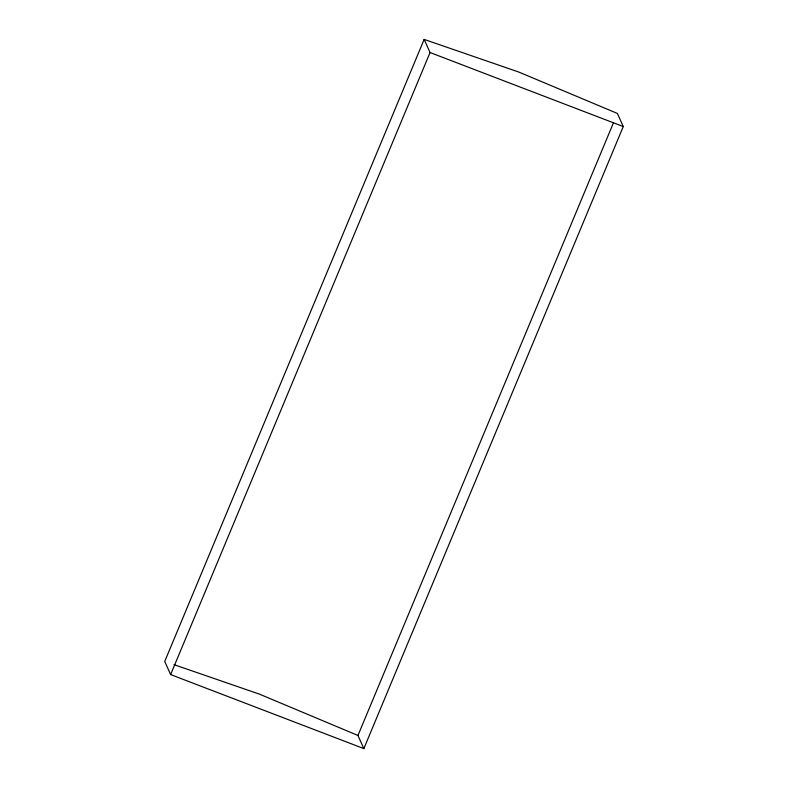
<?xml version="1.0" encoding="UTF-8"?>
<svg xmlns="http://www.w3.org/2000/svg" width="788" height="788" viewBox="0 0 788 788"><rect width="100%" height="100%" fill="white"/><g stroke="black" fill="none" stroke-linecap="round" stroke-linejoin="round"><path stroke-width="1.18" d="M424.151 39.4L164.731 661.447L170.632 674.577L363.849 748.6L623.269 126.553L617.368 113.423L518.8 72.063L424.151 39.4L430.051 52.53L623.269 126.553M170.632 674.577L430.051 52.53M363.849 748.6L357.949 735.47L613.586 122.504M173.961 664.639L259.38 694.11L357.949 735.47"/></g></svg>
